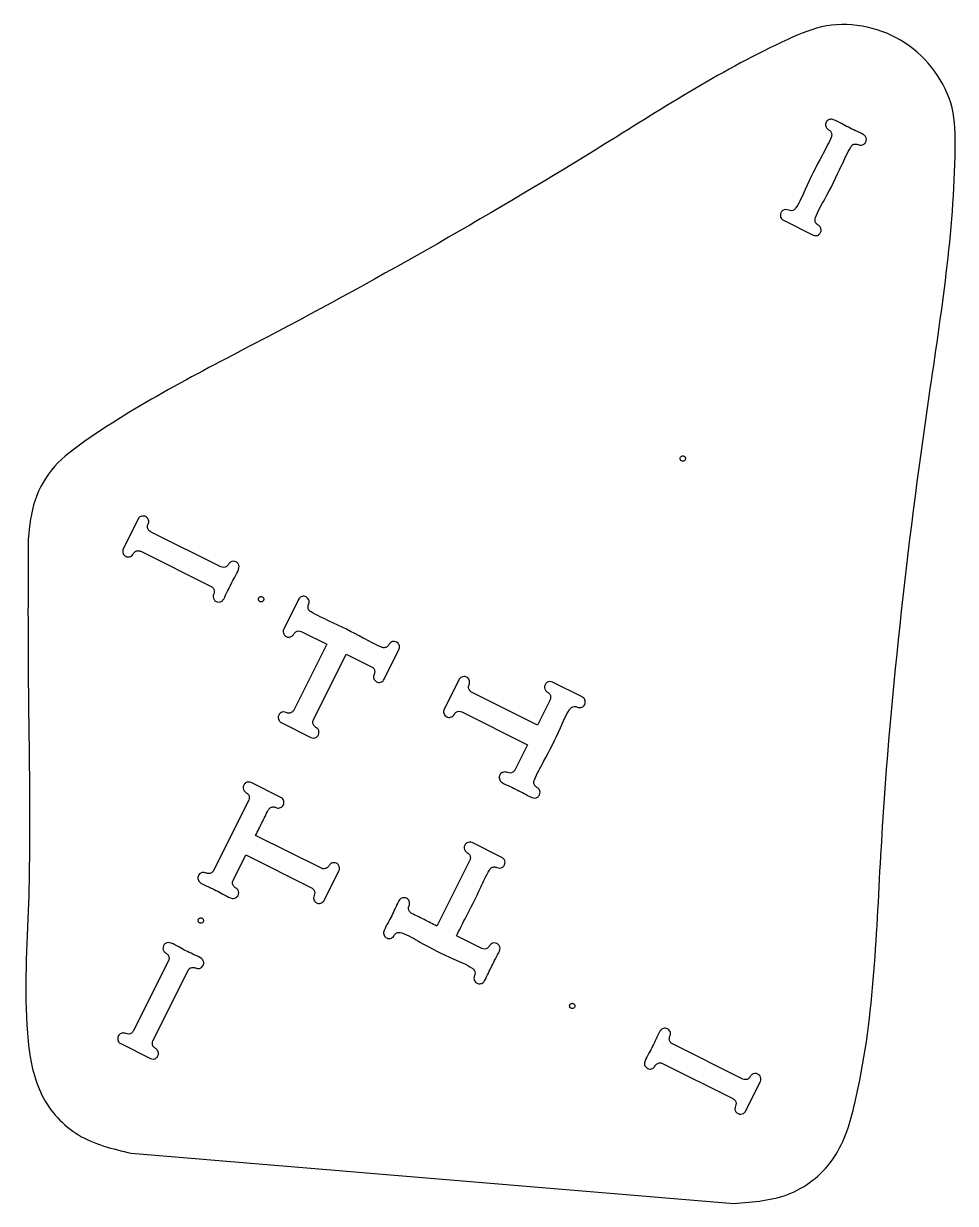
# Model space of a CAD drawing. Extents: x -753 to 993, y -180 to 795.
# Drawn here: x -753 to 18, y -180 to 795 of the extents above; entities that cross this region are included whole.
import ezdxf

# ---------------------------------------------------------------- set-up
doc = ezdxf.new("R2010")
doc.units = 0
doc.layers.add('Layer_1', color=7, linetype='CONTINUOUS')

msp = doc.modelspace()

# ---------------------------------------------------------------- linework, layer by layer
at = {"layer": 'Layer_1', "color": 1}
for points in [[(-124.048622, 632.48787), (-99.537588, 620.241768)], [(-657.829915, 385.337457), (-670.063458, 360.851693)], [(-589.280649, 345.897398), (-647.442303, 374.956147)], [(-655.537255, 358.753944), (-597.375601, 329.695198)], [(-525.106702, 318.99162), (-537.360312, 294.48433)], [(-522.822114, 292.407442), (-501.845524, 281.91913), (-529.052762, 227.504657)], [(-512.853037, 219.404769), (-485.64577, 273.819276), (-464.66918, 263.330995)], [(-454.284786, 252.946527), (-442.031092, 277.453818)], [(-392.39348, 252.635005), (-404.647118, 228.12771)], [(-290.522039, 238.30446), (-315.029314, 250.558109)], [(-317.106187, 236.019899), (-327.59444, 215.043315), (-382.009029, 242.250556)], [(-390.108892, 226.050814), (-335.694302, 198.84357), (-346.182724, 177.866997)], [(-539.437213, 217.120214), (-514.92991, 204.866559)], [(-539.74873, 155.228906), (-564.256118, 167.482549)], [(-566.332934, 152.944345), (-595.409387, 94.791446)], [(-506.207014, 96.660638), (-560.621519, 123.867893)], [(-356.878692, 105.59128), (-381.385967, 117.844929)], [(-579.20969, 86.691578), (-568.721409, 107.668168), (-514.306848, 80.460901)], [(-383.46284, 103.306694), (-410.670107, 48.892181)], [(-503.922425, 70.076475), (-491.668731, 94.583787)], [(-373.493764, 30.304038), (-394.470354, 40.792341)], [(-632.699607, 20.233056), (-661.758336, -37.928648)], [(-645.556184, -46.023572), (-616.497426, 12.138167)], [(-672.139654, -48.316232), (-647.628626, -60.562504)], [(-157.703012, -77.580165), (-215.864796, -48.521521)], [(-223.959708, -64.723588), (-165.797992, -93.782458)], [(-155.410408, -104.163777), (-143.164187, -79.652607)], [(-663.556712, -138.891673), (-165.110092, -180.428801)]]:
    msp.add_lwpolyline(points, dxfattribs=at)
for points in [[(-205.078736, 435.398071), (-205.078736, 435.398071)], [(-553.846436, 319.147386), (-553.846436, 319.147386)], [(-603.743691, 53.461353), (-603.743691, 53.461353)], [(-296.519798, -17.204788), (-296.519798, -17.204788)]]:
    msp.add_lwpolyline(points, close=True, dxfattribs=at)
for points, knots in [([(-165.110092, -180.428801), (-148.894534, -179.287299), (-116.933118, -177.037359), (-77.554488, -144.221367), (-49.506856, -45.980932), (-44.131742, 165.877451), (-13.894355, 429.345627), (19.026138, 633.565087), (17.908723, 725.803154), (2.474595, 757.037328), (-22.380497, 780.920439), (-54.251505, 794.063345), (-89.047394, 795.605992), (-164.034136, 763.864122), (-312.090974, 667.97641), (-506.313464, 557.111391), (-663.874783, 478.083841), (-728.370593, 430.561264), (-745.325718, 401.508475), (-747.586225, 379.91721), (-748.72469, 369.043145)], [0, 0, 0, 0, 47.895373, 94.403412, 142.298785, 348.039103, 730.128266, 935.868585, 969.832936, 1003.266809, 1037.231161, 1071.195512, 1104.629385, 1138.593737, 1312.237239, 1634.718028, 1808.36153, 1840.911419, 1872.991754, 1905.541643, 1905.541643, 1905.541643, 1905.541643]), ([(-62.143488, 695.029923), (-61.355702, 694.782319), (-59.80346, 694.294443), (-57.400263, 695.159185), (-55.743035, 697.024822), (-55.257365, 699.478518), (-56.029169, 701.898795), (-59.290368, 704.342332), (-66.266591, 707.20334), (-74.419339, 711.372421), (-80.766188, 714.945407), (-84.036631, 716.136862), (-85.690263, 716.014525), (-87.197961, 715.367794), (-88.393296, 714.233265), (-89.128421, 712.763038), (-89.318997, 711.12571), (-88.931181, 709.532879), (-88.039077, 708.131486), (-87.124086, 707.551059), (-86.663293, 707.258753)], [0, 0, 0, 0, 2.420108, 4.76855, 7.188658, 9.608766, 11.957208, 14.377316, 21.47369, 34.652672, 41.749047, 43.369354, 44.966467, 46.586775, 48.207083, 49.804196, 51.424504, 53.044811, 54.641924, 56.262232, 56.262232, 56.262232, 56.262232]), ([(-86.663293, 707.258753), (-86.314337, 707.049475), (-85.61933, 706.632661), (-84.827156, 705.690698), (-84.290613, 704.592433), (-84.067317, 703.390442), (-84.143541, 702.162483), (-86.59835, 696.182051), (-94.470781, 681.760589), (-104.564508, 662.524362), (-110.742635, 646.823428), (-115.092646, 640.886328), (-117.561927, 640.055345), (-119.109489, 640.546192), (-119.894909, 640.795307)], [0, 0, 0, 0, 1.213588, 2.417072, 3.630659, 4.844247, 6.047731, 7.261319, 24.117592, 55.422099, 72.278372, 74.70564, 77.060967, 79.488235, 79.488235, 79.488235, 79.488235]), ([(-95.383943, 628.549092), (-96.055148, 629.027659), (-97.377688, 629.970625), (-98.197721, 632.444542), (-96.070156, 639.491159), (-87.218802, 653.859503), (-77.87784, 673.468007), (-71.118071, 688.453615), (-67.775934, 693.993853), (-66.829825, 694.793538), (-65.7249, 695.336373), (-64.515467, 695.564772), (-63.278214, 695.49359), (-62.522777, 695.184907), (-62.143488, 695.029923)], [0, 0, 0, 0, 2.428398, 4.784909, 7.213307, 24.069584, 55.3741, 72.230378, 73.452451, 74.664404, 75.886477, 77.10855, 78.320503, 79.542576, 79.542576, 79.542576, 79.542576]), ([(-119.894909, 640.795307), (-120.684247, 641.047122), (-122.239515, 641.543283), (-124.653949, 640.684987), (-126.323357, 638.817381), (-126.815794, 636.361292), (-126.053767, 633.914767), (-124.723677, 632.968251), (-124.048622, 632.48787)], [0, 0, 0, 0, 2.428065, 4.784119, 7.212184, 9.640248, 11.996302, 14.424367, 14.424367, 14.424367, 14.424367]), ([(-99.537588, 620.241768), (-98.749504, 619.993604), (-97.196603, 619.504602), (-94.791013, 620.365406), (-93.127601, 622.228857), (-92.634896, 624.677659), (-93.389614, 627.11861), (-94.712559, 628.067525), (-95.383943, 628.549092)], [0, 0, 0, 0, 2.421632, 4.771768, 7.1934, 9.615032, 11.965167, 14.386799, 14.386799, 14.386799, 14.386799]), ([(-205.078736, 435.398071), (-205.104256, 435.656663), (-205.154929, 436.170128), (-205.560266, 436.849505), (-206.155318, 437.354824), (-206.893007, 437.622915), (-207.676009, 437.622921), (-208.412645, 437.354805), (-209.011899, 436.849573), (-209.401626, 436.169877), (-209.558973, 435.272184), (-209.279648, 434.245977), (-208.43709, 433.40705), (-207.282428, 433.095818), (-206.139611, 433.40691), (-205.262215, 434.246523), (-205.140504, 435.010405), (-205.078736, 435.398071)], [0, 0, 0, 0, 0.77153, 1.531969, 2.303498, 3.075028, 3.835467, 4.606997, 5.378527, 6.138966, 6.910495, 8.061052, 9.177619, 10.328175, 11.478731, 12.595299, 13.745855, 13.745855, 13.745855, 13.745855]), ([(-647.442303, 374.956147), (-647.793869, 375.166597), (-648.494091, 375.585756), (-649.293322, 376.532836), (-649.836485, 377.637587), (-650.064267, 378.846724), (-649.995421, 380.085381), (-649.471676, 381.337905), (-648.955866, 382.744665), (-649.080336, 384.398758), (-649.729229, 385.905563), (-650.866707, 387.098474), (-652.339334, 387.829199), (-653.977599, 388.013573), (-655.568824, 387.618437), (-656.965701, 386.718772), (-657.540457, 385.800112), (-657.829915, 385.337457)], [0, 0, 0, 0, 1.222088, 2.434056, 3.656145, 4.878233, 6.090201, 7.312289, 8.932694, 10.529807, 12.150212, 13.770616, 15.36773, 16.988135, 18.608539, 20.205653, 21.826058, 21.826058, 21.826058, 21.826058]), ([(-748.72469, 369.043145), (-748.858689, 333.150713), (-749.241545, 230.600905), (-745.328214, 92.022694), (-753.603081, -25.620128), (-741.619551, -92.140529), (-708.709499, -128.302327), (-678.744448, -135.329807), (-663.556712, -138.891673)], [0, 0, 0, 0, 107.689636, 307.684675, 415.374311, 461.380014, 506.142492, 552.148195, 552.148195, 552.148195, 552.148195]), ([(-670.063458, 360.851693), (-670.25759, 360.341155), (-670.643069, 359.327401), (-670.517393, 357.669294), (-669.872328, 356.16049), (-668.736748, 354.963448), (-667.265211, 354.22768), (-665.626228, 354.037442), (-664.032146, 354.426673), (-662.630256, 355.320997), (-662.050541, 356.237634), (-661.75859, 356.699262)], [0, 0, 0, 0, 1.621807, 3.220357, 4.842164, 6.463971, 8.062521, 9.684328, 11.306134, 12.904684, 14.526491, 14.526491, 14.526491, 14.526491]), ([(-661.75859, 356.699262), (-661.54931, 357.048215), (-661.132492, 357.743217), (-660.190542, 358.535364), (-659.092246, 359.071963), (-657.890398, 359.295018), (-656.661947, 359.219676), (-655.913195, 358.90962), (-655.537255, 358.753944)], [0, 0, 0, 0, 1.213579, 2.417056, 3.630635, 4.844214, 6.047691, 7.26127, 7.26127, 7.26127, 7.26127]), ([(-583.049182, 347.97862), (-583.527464, 347.307931), (-584.46987, 345.986407), (-586.947902, 345.158779), (-588.495317, 345.648738), (-589.280649, 345.897398)], [0, 0, 0, 0, 2.428402, 4.784918, 7.21332, 7.21332, 7.21332, 7.21332]), ([(-586.988017, 319.313909), (-585.921078, 321.427046), (-582.872682, 327.464582), (-579.042463, 335.783821), (-575.138668, 342.252616), (-574.010005, 346.175486), (-574.853563, 348.57748), (-576.723935, 350.247249), (-579.176243, 350.739106), (-581.621049, 349.979896), (-582.568393, 348.652362), (-583.049182, 347.97862)], [0, 0, 0, 0, 7.103703, 20.296294, 27.399997, 29.825736, 32.17965, 34.605389, 37.031128, 39.385042, 41.810782, 41.810782, 41.810782, 41.810782]), ([(-597.375601, 329.695198), (-596.704958, 329.217457), (-595.383549, 328.276133), (-594.556108, 325.799023), (-595.04649, 324.252499), (-595.295369, 323.467605)], [0, 0, 0, 0, 2.427296, 4.78265, 7.209947, 7.209947, 7.209947, 7.209947]), ([(-595.295369, 323.467605), (-595.544712, 322.679116), (-596.036026, 321.125452), (-595.176036, 318.717009), (-593.311252, 317.051659), (-590.860104, 316.559032), (-588.417353, 317.316097), (-587.469205, 318.641343), (-586.988017, 319.313909)], [0, 0, 0, 0, 2.423705, 4.775747, 7.199452, 9.623157, 11.9752, 14.398904, 14.398904, 14.398904, 14.398904]), ([(-553.846436, 319.147386), (-553.872792, 319.405292), (-553.925127, 319.917413), (-554.331166, 320.594189), (-554.925676, 321.097354), (-555.661864, 321.364216), (-556.443043, 321.364216), (-557.1782, 321.097354), (-557.776827, 320.594189), (-558.167569, 319.917413), (-558.303997, 319.147386), (-558.167569, 318.37736), (-557.776827, 317.700584), (-557.1782, 317.197419), (-556.443043, 316.930557), (-555.661864, 316.930557), (-554.925676, 317.197419), (-554.331166, 317.700584), (-553.925128, 318.37736), (-553.872792, 318.88948), (-553.846436, 319.147386)], [0, 0, 0, 0, 0.769792, 1.528567, 2.298358, 3.06815, 3.826925, 4.596717, 5.366508, 6.125283, 6.895075, 7.664866, 8.423641, 9.193433, 9.963225, 10.721999, 11.491791, 12.261583, 13.020357, 13.790149, 13.790149, 13.790149, 13.790149]), ([(-516.799124, 314.837834), (-516.605587, 315.348374), (-516.221283, 316.362143), (-516.348101, 318.019493), (-516.993651, 319.527401), (-518.129075, 320.7237), (-519.600041, 321.459183), (-521.238335, 321.649741), (-522.831991, 321.261435), (-524.233961, 320.368478), (-524.814393, 319.452774), (-525.106702, 318.99162)], [0, 0, 0, 0, 1.62121, 3.219202, 4.840412, 6.461623, 8.059615, 9.680825, 11.302035, 12.900027, 14.521237, 14.521237, 14.521237, 14.521237]), ([(-450.338642, 281.607604), (-450.548087, 281.257936), (-450.965244, 280.561495), (-451.907527, 279.766526), (-453.006394, 279.226501), (-454.209725, 278.998971), (-455.439966, 279.070564), (-461.43466, 281.493894), (-475.807398, 289.478813), (-495.220913, 299.185623), (-510.232541, 305.892772), (-515.767987, 309.234577), (-516.563395, 310.175813), (-517.10336, 311.274992), (-517.330655, 312.478094), (-517.260047, 313.708895), (-516.95319, 314.46048), (-516.799124, 314.837834)], [0, 0, 0, 0, 1.215708, 2.421355, 3.637063, 4.852771, 6.058419, 7.274127, 24.130365, 55.434808, 72.291047, 73.506748, 74.712388, 75.928089, 77.143789, 78.34943, 79.56513, 79.56513, 79.56513, 79.56513]), ([(-537.360312, 294.48433), (-537.610896, 293.695401), (-538.104644, 292.140905), (-537.245486, 289.72942), (-535.379257, 288.062009), (-532.925593, 287.569466), (-530.480908, 288.329024), (-529.533556, 289.656718), (-529.052762, 290.330541)], [0, 0, 0, 0, 2.425931, 4.780023, 7.205953, 9.631884, 11.985976, 14.411907, 14.411907, 14.411907, 14.411907]), ([(-529.052762, 290.330541), (-528.574589, 291.001263), (-527.632425, 292.322815), (-525.153751, 293.149046), (-523.607087, 292.657112), (-522.822114, 292.407442)], [0, 0, 0, 0, 2.428185, 4.784351, 7.212536, 7.212536, 7.212536, 7.212536]), ([(-442.031092, 277.453818), (-441.836719, 277.964565), (-441.450761, 278.978733), (-441.576178, 280.637727), (-442.221376, 282.147395), (-443.357465, 283.345133), (-444.829761, 284.081283), (-446.469604, 284.271515), (-448.064458, 283.881876), (-449.466905, 282.986815), (-450.046667, 282.06955), (-450.338642, 281.607604)], [0, 0, 0, 0, 1.622636, 3.221995, 4.844632, 6.467268, 8.066627, 9.689263, 11.311899, 12.911258, 14.533894, 14.533894, 14.533894, 14.533894]), ([(-464.66918, 263.330995), (-464.319513, 263.12155), (-463.623073, 262.704394), (-462.828125, 261.762126), (-462.288029, 260.663226), (-462.060762, 259.460049), (-462.131357, 258.229266), (-462.438213, 257.477675), (-462.592279, 257.100319)], [0, 0, 0, 0, 1.215703, 2.421345, 3.637047, 4.85275, 6.058392, 7.274094, 7.274094, 7.274094, 7.274094]), ([(-462.592279, 257.100319), (-462.787498, 256.589364), (-463.175131, 255.574797), (-463.051137, 253.914142), (-462.4063, 252.402695), (-461.269543, 251.2035), (-459.795904, 250.466673), (-458.154496, 250.276769), (-456.558432, 250.667755), (-455.155504, 251.56494), (-454.576422, 252.483782), (-454.284786, 252.946527)], [0, 0, 0, 0, 1.624077, 3.224817, 4.848894, 6.472971, 8.073711, 9.697788, 11.321864, 12.922605, 14.546681, 14.546681, 14.546681, 14.546681]), ([(-384.085874, 248.481238), (-383.892047, 248.991852), (-383.507171, 250.005764), (-383.633508, 251.66369), (-384.278943, 253.172212), (-385.414606, 254.369011), (-386.886041, 255.104722), (-388.524879, 255.295162), (-390.118955, 254.906385), (-391.521091, 254.012689), (-392.101288, 253.096437), (-392.39348, 252.635005)], [0, 0, 0, 0, 1.621711, 3.220183, 4.841893, 6.463604, 8.062076, 9.683786, 11.305497, 12.903969, 14.525679, 14.525679, 14.525679, 14.525679]), ([(-382.009029, 242.250556), (-382.67975, 242.728736), (-384.001297, 243.670913), (-384.827508, 246.149602), (-384.335554, 247.696265), (-384.085874, 248.481238)], [0, 0, 0, 0, 2.428192, 4.784364, 7.212556, 7.212556, 7.212556, 7.212556]), ([(-315.029314, 250.558109), (-315.818068, 250.808178), (-317.372235, 251.300916), (-319.782476, 250.441396), (-321.44904, 248.575743), (-321.94161, 246.123098), (-321.183067, 243.679197), (-319.856371, 242.731514), (-319.18306, 242.250556)], [0, 0, 0, 0, 2.425029, 4.778291, 7.20332, 9.628349, 11.981612, 14.40664, 14.40664, 14.40664, 14.40664]), ([(-319.18306, 242.250556), (-318.51234, 241.77238), (-317.190793, 240.83021), (-316.364572, 238.351534), (-316.856514, 236.804871), (-317.106187, 236.019899)], [0, 0, 0, 0, 2.428185, 4.784351, 7.212535, 7.212535, 7.212535, 7.212535]), ([(-294.675814, 229.996907), (-294.165177, 229.802975), (-293.151221, 229.417891), (-291.493096, 229.544046), (-289.984359, 230.18943), (-288.787382, 231.325167), (-288.051586, 232.796759), (-287.861183, 234.435783), (-288.250119, 236.030003), (-289.14407, 237.432196), (-290.060511, 238.01231), (-290.522039, 238.30446)], [0, 0, 0, 0, 1.621882, 3.220517, 4.842399, 6.464281, 8.062916, 9.684798, 11.30668, 12.905315, 14.527197, 14.527197, 14.527197, 14.527197]), ([(-535.283438, 225.427761), (-536.072325, 225.67822), (-537.62674, 226.171724), (-540.037924, 225.312479), (-541.70513, 223.44639), (-542.197678, 220.992972), (-541.438365, 218.548478), (-540.110913, 217.601047), (-539.437213, 217.120214)], [0, 0, 0, 0, 2.425712, 4.779603, 7.205314, 9.631026, 11.984917, 14.410628, 14.410628, 14.410628, 14.410628]), ([(-529.052762, 227.504657), (-529.262207, 227.15499), (-529.679364, 226.45855), (-530.621632, 225.663603), (-531.720532, 225.123508), (-532.923709, 224.896243), (-534.154492, 224.966838), (-534.906082, 225.273695), (-535.283438, 225.427761)], [0, 0, 0, 0, 1.215702, 2.421344, 3.637046, 4.852748, 6.05839, 7.274092, 7.274092, 7.274092, 7.274092]), ([(-404.647118, 228.12771), (-404.841063, 227.617068), (-405.226173, 226.603103), (-405.100036, 224.944948), (-404.454654, 223.436181), (-403.318902, 222.23918), (-401.847283, 221.503375), (-400.20823, 221.31298), (-398.613988, 221.701942), (-397.211786, 222.595932), (-396.631684, 223.512401), (-396.33954, 223.973944)], [0, 0, 0, 0, 1.621908, 3.220569, 4.842477, 6.464385, 8.063047, 9.684955, 11.306863, 12.905524, 14.527432, 14.527432, 14.527432, 14.527432]), ([(-396.33954, 223.973944), (-395.861364, 224.644662), (-394.919194, 225.966206), (-392.440522, 226.792425), (-390.893862, 226.300486), (-390.108892, 226.050814)], [0, 0, 0, 0, 2.428181, 4.784343, 7.212523, 7.212523, 7.212523, 7.212523]), ([(-327.905985, 163.536453), (-328.255651, 163.745897), (-328.952089, 164.163052), (-329.747056, 165.10533), (-330.287083, 166.204193), (-330.514608, 167.407514), (-330.443054, 168.637765), (-328.019104, 174.632165), (-320.091636, 189.031524), (-310.019291, 208.275615), (-303.832467, 223.973345), (-299.479914, 229.909452), (-297.009037, 230.739239), (-295.461321, 230.246822), (-294.675814, 229.996907)], [0, 0, 0, 0, 1.215703, 2.421346, 3.637049, 4.852752, 6.058395, 7.274098, 24.13033, 55.43476, 72.290992, 74.719175, 77.07534, 79.503524, 79.503524, 79.503524, 79.503524]), ([(-510.776135, 213.174115), (-511.446859, 213.652288), (-512.768412, 214.594452), (-513.594644, 217.073129), (-513.102708, 218.619795), (-512.853037, 219.404769)], [0, 0, 0, 0, 2.428188, 4.784356, 7.212544, 7.212544, 7.212544, 7.212544]), ([(-514.92991, 204.866559), (-514.140836, 204.615552), (-512.586067, 204.120973), (-510.173557, 204.979841), (-508.505453, 206.846554), (-508.012947, 209.301065), (-508.77336, 211.746393), (-510.101885, 212.693461), (-510.776135, 213.174115)], [0, 0, 0, 0, 2.426676, 4.781454, 7.20813, 9.634806, 11.989584, 14.416259, 14.416259, 14.416259, 14.416259]), ([(-352.413372, 175.790099), (-352.923995, 175.983974), (-353.937923, 176.368945), (-355.595934, 176.242698), (-357.104554, 175.597287), (-358.301423, 174.461626), (-359.03722, 172.99003), (-359.227492, 171.35148), (-358.839243, 169.755975), (-357.943263, 168.358866), (-355.023128, 166.458248), (-348.35039, 163.520858), (-340.111333, 159.505037), (-333.63171, 155.626778), (-329.709463, 154.497581), (-327.307867, 155.341557), (-325.638469, 157.211641), (-325.146576, 159.663561), (-325.905346, 162.108064), (-327.23246, 163.055578), (-327.905985, 163.536453)], [0, 0, 0, 0, 1.621783, 3.220325, 4.842108, 6.463891, 8.062433, 9.684216, 11.305999, 12.90454, 14.526324, 21.630052, 34.82269, 41.926418, 44.351805, 46.705397, 49.130783, 51.55617, 53.909762, 56.335148, 56.335148, 56.335148, 56.335148]), ([(-346.182724, 177.866997), (-346.660898, 177.196275), (-347.603062, 175.874724), (-350.081735, 175.048493), (-351.628399, 175.540428), (-352.413372, 175.790099)], [0, 0, 0, 0, 2.428185, 4.784351, 7.212535, 7.212535, 7.212535, 7.212535]), ([(-564.256118, 167.482549), (-565.044872, 167.732618), (-566.599038, 168.225356), (-569.00928, 167.365836), (-570.675843, 165.500183), (-571.168414, 163.047538), (-570.40987, 160.603637), (-569.083175, 159.655954), (-568.409864, 159.174996)], [0, 0, 0, 0, 2.425029, 4.778291, 7.20332, 9.628349, 11.981612, 14.40664, 14.40664, 14.40664, 14.40664]), ([(-568.409864, 159.174996), (-567.739138, 158.696826), (-566.417578, 157.754667), (-565.591334, 155.27599), (-566.083266, 153.729321), (-566.332934, 152.944345)], [0, 0, 0, 0, 2.428191, 4.784362, 7.212552, 7.212552, 7.212552, 7.212552]), ([(-560.621519, 123.867893), (-559.719295, 125.682573), (-557.141513, 130.867375), (-553.523528, 137.804341), (-550.992486, 143.454886), (-549.504516, 145.889626), (-548.564895, 146.685778), (-547.465275, 147.22555), (-546.262282, 147.4529), (-545.031444, 147.382277), (-544.279859, 147.075418), (-543.902505, 146.92135)], [0, 0, 0, 0, 6.080285, 17.372242, 23.452527, 24.668235, 25.873882, 27.08959, 28.305298, 29.510945, 30.726653, 30.726653, 30.726653, 30.726653]), ([(-543.902505, 146.92135), (-543.39187, 146.727426), (-542.377917, 146.342358), (-540.719808, 146.468528), (-539.211087, 147.113915), (-538.014124, 148.249646), (-537.278335, 149.721226), (-537.087929, 151.360235), (-537.476852, 152.954443), (-538.370783, 154.356632), (-539.287209, 154.936752), (-539.74873, 155.228906)], [0, 0, 0, 0, 1.621868, 3.220491, 4.842359, 6.464227, 8.06285, 9.684718, 11.306586, 12.905209, 14.527077, 14.527077, 14.527077, 14.527077]), ([(-381.385967, 117.844929), (-382.174762, 118.095117), (-383.729006, 118.588089), (-386.139537, 117.728651), (-387.806295, 115.862863), (-388.298857, 113.409979), (-387.540074, 110.965897), (-386.213145, 110.018293), (-385.539714, 109.537374)], [0, 0, 0, 0, 2.425239, 4.778695, 7.203934, 9.629172, 11.982628, 14.407867, 14.407867, 14.407867, 14.407867]), ([(-385.539714, 109.537374), (-385.190048, 109.327927), (-384.493611, 108.910768), (-383.698668, 107.968497), (-383.158577, 106.869596), (-382.931316, 105.666419), (-383.001915, 104.435638), (-383.308774, 103.68405), (-383.46284, 103.306694)], [0, 0, 0, 0, 1.215701, 2.421342, 3.637043, 4.852744, 6.058384, 7.274085, 7.274085, 7.274085, 7.274085]), ([(-499.976366, 98.737553), (-500.454538, 98.066829), (-501.396699, 96.745274), (-503.875373, 95.919036), (-505.42204, 96.410969), (-506.207014, 96.660638)], [0, 0, 0, 0, 2.428187, 4.784355, 7.212543, 7.212543, 7.212543, 7.212543]), ([(-491.668731, 94.583787), (-491.41834, 95.372658), (-490.924971, 96.927046), (-491.784281, 99.338084), (-493.650318, 101.005184), (-496.103625, 101.49773), (-498.548034, 100.738531), (-499.49551, 99.411194), (-499.976366, 98.737553)], [0, 0, 0, 0, 2.425614, 4.779417, 7.205031, 9.630645, 11.984447, 14.410061, 14.410061, 14.410061, 14.410061]), ([(-394.470354, 40.792341), (-392.131126, 45.500271), (-385.447617, 58.9515), (-376.027656, 76.930682), (-369.791449, 91.029141), (-366.63562, 96.252528), (-365.694487, 97.04799), (-364.595281, 97.587947), (-363.392186, 97.81525), (-362.161381, 97.744645), (-361.409794, 97.43779), (-361.032439, 97.283725)], [0, 0, 0, 0, 15.772618, 45.064623, 60.837242, 62.052944, 63.258586, 64.474288, 65.689991, 66.895632, 68.111335, 68.111335, 68.111335, 68.111335]), ([(-361.032439, 97.283725), (-360.243644, 97.033537), (-358.6894, 96.540565), (-356.27887, 97.400002), (-354.612111, 99.265791), (-354.11955, 101.718675), (-354.878332, 104.162757), (-356.205262, 105.110361), (-356.878692, 105.59128)], [0, 0, 0, 0, 2.425239, 4.778695, 7.203934, 9.629172, 11.982628, 14.407867, 14.407867, 14.407867, 14.407867]), ([(-601.64012, 92.714561), (-602.150936, 92.90921), (-603.165236, 93.295713), (-604.824773, 93.170758), (-606.335025, 92.525665), (-607.533224, 91.389378), (-608.269631, 89.916542), (-608.459591, 88.276548), (-608.070083, 86.679946), (-607.172174, 85.28235), (-604.248724, 83.385218), (-597.578327, 80.443392), (-589.337702, 76.430462), (-582.858969, 72.550429), (-578.936641, 71.423212), (-576.535996, 72.267416), (-574.867233, 74.137072), (-574.375312, 76.588214), (-575.133303, 79.032127), (-576.459655, 79.979899), (-577.132789, 80.460901)], [0, 0, 0, 0, 1.623108, 3.22292, 4.846028, 6.469136, 8.068948, 9.692056, 11.315165, 12.914977, 14.538085, 21.64179, 34.834385, 41.93809, 44.362793, 46.715757, 49.140461, 51.565164, 53.918128, 56.342831, 56.342831, 56.342831, 56.342831]), ([(-595.409387, 94.791446), (-595.618833, 94.441775), (-596.035993, 93.745328), (-596.978271, 92.950374), (-598.077183, 92.410276), (-599.280373, 92.183016), (-600.511168, 92.253622), (-601.262762, 92.56049), (-601.64012, 92.714561)], [0, 0, 0, 0, 1.215714, 2.421367, 3.637081, 4.852795, 6.058448, 7.274162, 7.274162, 7.274162, 7.274162]), ([(-577.132789, 80.460901), (-577.482456, 80.670346), (-578.178896, 81.087503), (-578.973844, 82.02977), (-579.51394, 83.128671), (-579.741207, 84.331848), (-579.670612, 85.562631), (-579.363756, 86.314221), (-579.20969, 86.691578)], [0, 0, 0, 0, 1.215703, 2.421345, 3.637047, 4.85275, 6.058392, 7.274094, 7.274094, 7.274094, 7.274094]), ([(-514.306848, 80.460901), (-513.636123, 79.982731), (-512.314565, 79.040573), (-511.488321, 76.561899), (-511.980251, 75.015231), (-512.229918, 74.230256)], [0, 0, 0, 0, 2.428188, 4.784357, 7.212545, 7.212545, 7.212545, 7.212545]), ([(-512.229918, 74.230256), (-512.478716, 73.441942), (-512.96896, 71.888606), (-512.108578, 69.48145), (-510.244387, 67.81697), (-507.794292, 67.32429), (-505.352334, 68.080262), (-504.403802, 69.404452), (-503.922425, 70.076475)], [0, 0, 0, 0, 2.422781, 4.773976, 7.196757, 9.619538, 11.970733, 14.393514, 14.393514, 14.393514, 14.393514]), ([(-433.723598, 65.611138), (-433.528429, 66.122081), (-433.140893, 67.136625), (-433.264967, 68.797181), (-433.909831, 70.308528), (-435.046522, 71.507627), (-436.520179, 72.244458), (-438.16113, 72.434225), (-439.758484, 72.043904), (-441.156352, 71.144682), (-443.051693, 68.219365), (-445.984106, 61.542502), (-450.072953, 53.35122), (-453.666443, 47.004723), (-454.858029, 43.731346), (-454.73568, 42.077265), (-454.08871, 40.569136), (-452.953808, 39.373451), (-451.483267, 38.63817), (-449.845007, 38.447306), (-448.253394, 38.836013), (-446.845299, 39.725341), (-445.854167, 41.344275), (-444.545196, 43.092443), (-442.084228, 43.91779), (-435.032109, 41.774794), (-420.648612, 32.991697), (-401.207723, 23.271389), (-385.540974, 17.029095), (-379.604158, 12.677826), (-378.774453, 10.206837), (-379.266868, 8.659143), (-379.516781, 7.873648)], [0, 0, 0, 0, 1.623992, 3.224652, 4.848644, 6.472637, 8.073296, 9.697289, 11.321281, 12.921941, 14.545933, 21.649634, 34.842223, 41.945924, 43.566709, 45.164293, 46.785077, 48.405861, 50.003446, 51.62423, 53.245014, 54.842598, 56.463383, 58.891556, 61.247712, 63.675885, 80.532132, 111.83659, 128.692837, 131.121014, 133.477173, 135.905349, 135.905349, 135.905349, 135.905349]), ([(-410.670107, 48.892181), (-412.486295, 49.791165), (-417.675405, 52.35969), (-424.568406, 56.072373), (-430.679724, 58.569996), (-433.632375, 60.815223), (-434.466871, 63.275835), (-433.97383, 64.824931), (-433.723598, 65.611138)], [0, 0, 0, 0, 6.080293, 17.372266, 23.45256, 25.880732, 28.236887, 30.665059, 30.665059, 30.665059, 30.665059]), ([(-603.743691, 53.461353), (-603.769676, 53.71958), (-603.821271, 54.232331), (-604.22702, 54.910307), (-604.821806, 55.414463), (-605.558705, 55.681888), (-606.340745, 55.681895), (-607.076595, 55.414442), (-607.675571, 54.910382), (-608.065748, 54.232054), (-608.22472, 53.334762), (-607.946916, 52.307183), (-607.10395, 51.466129), (-605.94764, 51.154024), (-604.803208, 51.465974), (-603.92531, 52.307789), (-603.804834, 53.072999), (-603.743691, 53.461353)], [0, 0, 0, 0, 0.770611, 1.530172, 2.300784, 3.071395, 3.830956, 4.601567, 5.372179, 6.131739, 6.902351, 8.054538, 9.172613, 10.324801, 11.476988, 12.595064, 13.747251, 13.747251, 13.747251, 13.747251]), ([(-616.497426, 12.138167), (-616.286975, 12.489729), (-615.867814, 13.189942), (-614.920736, 13.989162), (-613.815992, 14.532317), (-612.606864, 14.760094), (-611.368214, 14.691256), (-610.11573, 14.167498), (-608.708969, 13.651855), (-607.054974, 13.776393), (-605.548265, 14.425319), (-604.355448, 15.562735), (-603.624725, 17.035382), (-603.440482, 18.673211), (-603.834999, 20.26567), (-604.736572, 21.657706), (-607.664916, 23.539), (-614.320921, 26.48816), (-622.55793, 30.489459), (-629.032212, 34.361772), (-632.951487, 35.490823), (-635.35263, 34.647191), (-637.021708, 32.77757), (-637.513442, 30.32618), (-636.754668, 27.882262), (-635.427733, 26.935129), (-634.754297, 26.454448)], [0, 0, 0, 0, 1.222079, 2.434038, 3.656118, 4.878197, 6.090156, 7.312235, 8.93256, 10.529597, 12.149921, 13.770245, 15.367282, 16.987606, 18.607931, 20.204968, 21.825292, 28.921648, 42.100594, 49.19695, 51.621785, 53.974831, 56.399666, 58.824501, 61.177547, 63.602382, 63.602382, 63.602382, 63.602382]), ([(-379.516781, 7.873648), (-379.711195, 7.362889), (-380.097235, 6.348698), (-379.971889, 4.689618), (-379.326699, 3.179856), (-378.1906, 1.982054), (-376.718137, 1.245827), (-375.078577, 1.055767), (-373.4823, 1.444889), (-372.084847, 2.342211), (-370.186619, 5.26464), (-367.246717, 11.935909), (-363.229392, 20.175031), (-359.356418, 26.656951), (-358.219616, 30.57892), (-359.062694, 32.984204), (-360.934415, 34.656182), (-363.389549, 35.147626), (-365.835726, 34.387062), (-367.265076, 32.377124), (-368.682952, 30.389644), (-371.162252, 29.562185), (-372.708833, 30.054284), (-373.493764, 30.304038)], [0, 0, 0, 0, 1.622712, 3.222143, 4.844855, 6.467567, 8.066998, 9.68971, 11.312422, 12.911853, 14.534565, 21.638266, 34.830855, 41.934556, 44.362616, 46.718667, 49.146726, 51.574786, 53.930837, 56.358896, 58.787082, 61.143249, 63.571435, 63.571435, 63.571435, 63.571435]), ([(-634.754297, 26.454448), (-634.405339, 26.245168), (-633.710327, 25.82835), (-632.918168, 24.886391), (-632.381563, 23.788083), (-632.158509, 22.586221), (-632.233859, 21.357757), (-632.543925, 20.609), (-632.699607, 20.233056)], [0, 0, 0, 0, 1.213593, 2.417082, 3.630675, 4.844267, 6.047756, 7.261349, 7.261349, 7.261349, 7.261349]), ([(-296.519798, -17.204788), (-296.545405, -16.946242), (-296.596251, -16.432865), (-297.001699, -15.753688), (-297.596752, -15.24854), (-298.334358, -14.980548), (-299.117249, -14.980542), (-299.853803, -15.248559), (-300.453056, -15.753619), (-300.842899, -16.433121), (-301.000557, -17.330816), (-300.721488, -18.35736), (-299.878784, -19.196749), (-298.723722, -19.508167), (-297.580513, -19.196891), (-296.702951, -18.356804), (-296.581456, -17.592614), (-296.519798, -17.204788)], [0, 0, 0, 0, 0.771426, 1.531768, 2.303194, 3.07462, 3.834961, 4.606387, 5.377813, 6.138155, 6.909581, 8.060533, 9.177472, 10.328424, 11.479376, 12.596314, 13.747267, 13.747267, 13.747267, 13.747267]), ([(-661.758336, -37.928648), (-662.23608, -38.599289), (-663.177409, -39.920693), (-665.654522, -40.748122), (-667.201043, -40.257734), (-667.985936, -40.008852)], [0, 0, 0, 0, 2.427295, 4.782648, 7.209943, 7.209943, 7.209943, 7.209943]), ([(-217.952388, -42.258643), (-217.759815, -41.748489), (-217.377434, -40.735502), (-217.507211, -39.080476), (-218.155345, -37.575959), (-219.29247, -36.384209), (-220.763882, -35.654103), (-222.40038, -35.469561), (-223.991829, -35.862895), (-225.383352, -36.762708), (-227.268407, -39.687643), (-230.200816, -46.353898), (-234.284468, -54.538213), (-237.864201, -60.883308), (-239.063123, -64.152631), (-238.942973, -65.808874), (-238.296802, -67.319357), (-237.161214, -68.516968), (-235.688876, -69.253146), (-234.049093, -69.443198), (-232.454364, -69.053264), (-231.052219, -68.157822), (-230.472857, -67.240356), (-230.181082, -66.778307)], [0, 0, 0, 0, 1.619086, 3.214937, 4.834023, 6.453109, 8.048959, 9.668046, 11.287132, 12.882982, 14.502069, 21.598424, 34.777371, 41.873726, 43.496294, 45.095573, 46.718141, 48.340708, 49.939988, 51.562555, 53.185123, 54.784402, 56.406969, 56.406969, 56.406969, 56.406969]), ([(-667.985936, -40.008852), (-668.496551, -39.814967), (-669.510464, -39.429977), (-671.168468, -39.556202), (-672.677083, -40.201587), (-673.873961, -41.337262), (-674.609711, -42.808752), (-674.800133, -44.447659), (-674.411281, -46.041784), (-673.517466, -47.443927), (-672.601129, -48.024068), (-672.139654, -48.316232)], [0, 0, 0, 0, 1.621773, 3.220303, 4.842076, 6.463848, 8.062379, 9.684151, 11.305924, 12.904454, 14.526227, 14.526227, 14.526227, 14.526227]), ([(-643.474908, -52.255067), (-644.145608, -51.776788), (-645.467155, -50.834391), (-646.294807, -48.35634), (-645.804845, -46.808911), (-645.556184, -46.023572)], [0, 0, 0, 0, 2.428423, 4.784957, 7.21338, 7.21338, 7.21338, 7.21338]), ([(-215.864796, -48.521521), (-216.216355, -48.311069), (-216.916563, -47.891907), (-217.715824, -46.944796), (-218.258808, -45.840146), (-218.487199, -44.630634), (-218.416045, -43.393389), (-218.107368, -42.637939), (-217.952388, -42.258643)], [0, 0, 0, 0, 1.222083, 2.434046, 3.656129, 4.878212, 6.090175, 7.312258, 7.312258, 7.312258, 7.312258]), ([(-647.628626, -60.562504), (-646.840252, -60.811488), (-645.286804, -61.3021), (-642.879207, -60.44185), (-641.214433, -58.577452), (-640.721779, -56.126994), (-641.478137, -53.684767), (-642.802695, -52.736375), (-643.474908, -52.255067)], [0, 0, 0, 0, 2.423098, 4.774583, 7.19768, 9.620778, 11.972263, 14.395361, 14.395361, 14.395361, 14.395361]), ([(-230.181082, -66.778307), (-229.971804, -66.429348), (-229.55499, -65.734336), (-228.613035, -64.942174), (-227.514732, -64.405565), (-226.312873, -64.182505), (-225.084409, -64.257847), (-224.335652, -64.567909), (-223.959708, -64.723588)], [0, 0, 0, 0, 1.213591, 2.417078, 3.630669, 4.844261, 6.047748, 7.261339, 7.261339, 7.261339, 7.261339]), ([(-151.471596, -75.49903), (-151.949884, -76.1697), (-152.892301, -77.491186), (-155.3703, -78.318775), (-156.917692, -77.828822), (-157.703012, -77.580165)], [0, 0, 0, 0, 2.428367, 4.78485, 7.213217, 7.213217, 7.213217, 7.213217]), ([(-143.164187, -79.652607), (-142.914771, -78.864086), (-142.423314, -77.310361), (-143.283278, -74.901727), (-145.148181, -73.236265), (-147.599504, -72.74368), (-150.042372, -73.500948), (-150.990446, -74.826372), (-151.471596, -75.49903)], [0, 0, 0, 0, 2.423853, 4.776031, 7.199883, 9.623736, 11.975914, 14.399767, 14.399767, 14.399767, 14.399767]), ([(-165.797992, -93.782458), (-165.127331, -94.260201), (-163.805886, -95.201527), (-162.978429, -97.67869), (-163.468839, -99.225237), (-163.717732, -100.010143)], [0, 0, 0, 0, 2.427341, 4.782736, 7.210077, 7.210077, 7.210077, 7.210077]), ([(-163.717732, -100.010143), (-163.965713, -100.798165), (-164.454355, -102.350947), (-163.593424, -104.756094), (-161.730178, -106.419206), (-159.281739, -106.911922), (-156.841067, -106.157566), (-155.892033, -104.834977), (-155.410408, -104.163777)], [0, 0, 0, 0, 2.421311, 4.771151, 7.192463, 9.613774, 11.963614, 14.384926, 14.384926, 14.384926, 14.384926])]:
    msp.add_open_spline(points, degree=3, knots=knots, dxfattribs=at)

doc.saveas('drawing.dxf')
